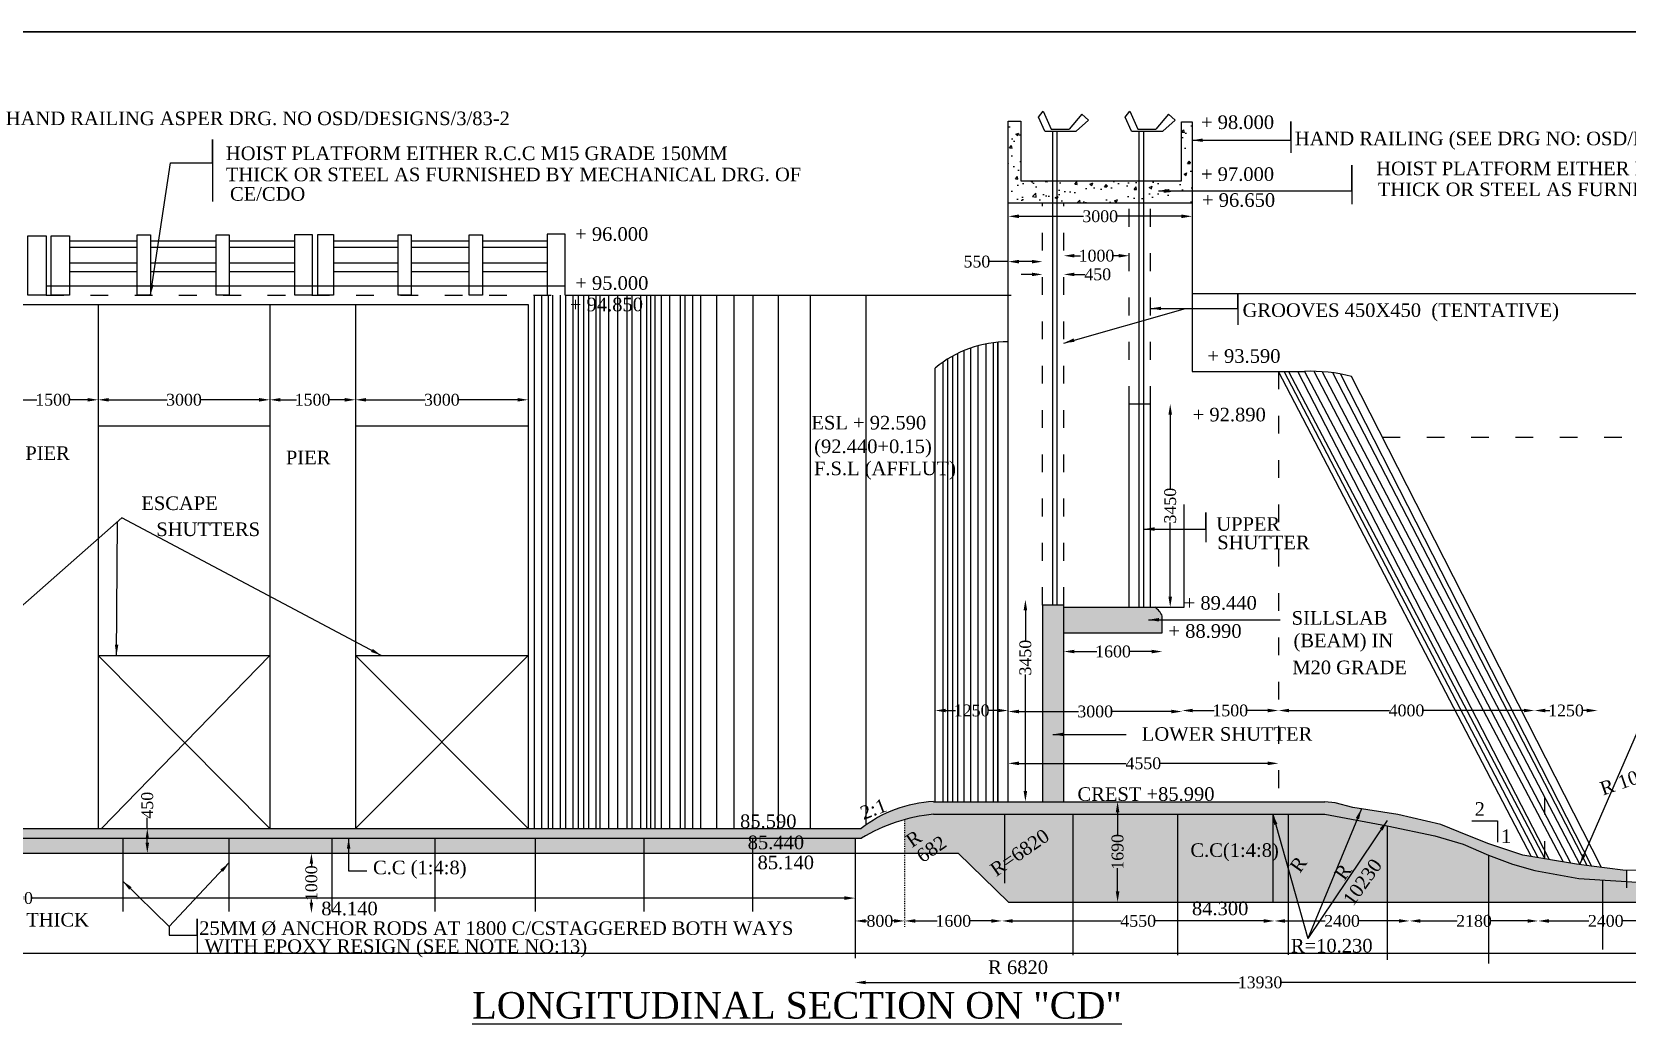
# Model space of a CAD drawing. Header units: millimetres. Extents: x -109570 to 149785, y -246061 to 55138.
# Drawn here: x 15138 to 42136, y 38214 to 55138 of the extents above; entities that cross this region are included whole.
import ezdxf

# ---------------------------------------------------------------- set-up
doc = ezdxf.new("R2010")
doc.units = ezdxf.units.MM
doc.header["$MEASUREMENT"] = 0
doc.header["$PDMODE"] = 33
doc.header["$PDSIZE"] = 500
doc.linetypes.add('ACAD_ISO03W100', pattern=[30, 12, -18])
for name, color, linetype in [('DIM', 5, 'Continuous'), ('DOT LINE', 3, 'ACAD_ISO03W100'), ('DWG. LINE', 1, 'Continuous'), ('HATCH', 2, 'Continuous'), ('TEXT', 7, 'Continuous'), ('TITLE', 7, 'Continuous')]:
    doc.layers.add(name, color=color, linetype=linetype)
doc.styles.get("Standard").update_dxf_attribs({"font": 'TIMES.TTF', "height": 200})
doc.dimstyles.get("Standard").update_dxf_attribs({"dimtxt": 200, "dimasz": 180, "dimexe": 0.18, "dimexo": 0.0625, "dimgap": 0.09, "dimtad": 0, "dimdec": 0, "dimzin": 0, "dimdsep": 46, "dimtxsty": 'Standard', "dimcen": 0.09, "dimse1": 1, "dimse2": 1, "dimclrd": 5, "dimclre": 5, "dimclrt": 4, "dimadec": 0, "dimazin": 0, "dimtfac": 1, "dimtdec": 0, "dimtofl": 0, "dimtmove": 0, "dimatfit": 3, "dimfxl": 1, "dimtolj": 1, "dimtzin": 0, "dimarcsym": 0})
pattern_1 = [(50, (0, 0), (502.0821, -43.9265), [52.5, -577.5]), (355, (0, 0), (-97.126, 526.5345), [42, -462]), (100.4514, (41.84, -3.66), (404.9566, 482.6077), [44.618, -490.7995]), (46.1842, (0, 140), (747.0687, -115.8633), [78.75, -866.25]), (96.6356, (62.26, 130.34), (654.264, 681.8825), [66.927, -736.199]), (351.1842, (0, 140), (654.263, 681.883), [63, -693]), (21, (70, 105), (417.835, -281.8332), [52.5, -577.5]), (326, (70, 105), (170.3207, 507.605), [42, -462]), (71.4514, (104.8, 81.5), (588.1558, 225.7713), [44.618, -490.7995]), (37.5, (0, 0), (8.5119, 233.0257), [0, -456.4, 0, -469, 0, -463.75]), (7.5, (0, 0), (184.1487, 276.0882), [0, -267.4, 0, -445.9, 0, -176.75]), (327.5, (-156.1, 0), (373.6757, -15.7884), [0, -175, 0, -546, 0, -724.5]), (317.5, (-226.1, 0), (408.2303, 70.0735), [0, -227.5, 0, -362.6, 0, -514.5])]

# ---------------------------------------------------------------- blocks, each defined once
blk = doc.blocks.new('*D8')
at = {"layer": 'Defpoints', "color": 0}
for p in [(16260, 48913), (14734, 48814), (16260, 48837)]:
    blk.add_point(p, dxfattribs=at)
at = {"layer": 'DIM', "color": 5, "lineweight": -2}
for p, q in [((14914, 48913), (15224, 48913)), ((16080, 48913), (15770, 48913))]:
    blk.add_line(p, q, dxfattribs=at)
at = {"layer": 'DIM', "color": 5}
for points in [[(14914, 48943), (14914, 48883), (14734, 48913)], [(16080, 48943), (16080, 48883), (16260, 48913)]]:
    blk.add_solid(points, dxfattribs=at)
at = {"layer": 'DIM', "color": 4, "insert": (15497, 48913), "char_height": 200, "attachment_point": 5}
blk.add_mtext('\\A1;1500', dxfattribs=at)
blk = doc.blocks.new('*D9')
at = {"layer": 'Defpoints', "color": 0}
for p in [(19163, 48913), (16260, 48837), (19163, 48846)]:
    blk.add_point(p, dxfattribs=at)
at = {"layer": 'DIM', "color": 5, "lineweight": -2}
for p, q in [((16440, 48913), (17427, 48913)), ((18983, 48913), (17996, 48913))]:
    blk.add_line(p, q, dxfattribs=at)
at = {"layer": 'DIM', "color": 5}
for points in [[(16440, 48943), (16440, 48883), (16260, 48913)], [(18983, 48943), (18983, 48883), (19163, 48913)]]:
    blk.add_solid(points, dxfattribs=at)
at = {"layer": 'DIM', "color": 4, "insert": (17712, 48913), "char_height": 200, "attachment_point": 5}
blk.add_mtext('\\A1;3000', dxfattribs=at)
blk = doc.blocks.new('*D10')
at = {"layer": 'Defpoints', "color": 0}
for p in [(20614, 48913), (20614, 48872), (19163, 48846)]:
    blk.add_point(p, dxfattribs=at)
at = {"layer": 'DIM', "color": 5, "lineweight": -2}
for p, q in [((19343, 48913), (19616, 48913)), ((20434, 48913), (20161, 48913))]:
    blk.add_line(p, q, dxfattribs=at)
at = {"layer": 'DIM', "color": 5}
for points in [[(19343, 48943), (19343, 48883), (19163, 48913)], [(20434, 48943), (20434, 48883), (20614, 48913)]]:
    blk.add_solid(points, dxfattribs=at)
at = {"layer": 'DIM', "color": 4, "insert": (19888, 48913), "char_height": 200, "attachment_point": 5}
blk.add_mtext('\\A1;1500', dxfattribs=at)
blk = doc.blocks.new('*D11')
at = {"layer": 'Defpoints', "color": 0}
for p in [(20614, 48872), (23538, 48913), (23538, 48880)]:
    blk.add_point(p, dxfattribs=at)
at = {"layer": 'DIM', "color": 5, "lineweight": -2}
for p, q in [((20794, 48913), (21792, 48913)), ((23358, 48913), (22360, 48913))]:
    blk.add_line(p, q, dxfattribs=at)
at = {"layer": 'DIM', "color": 5}
for points in [[(20794, 48943), (20794, 48883), (20614, 48913)], [(23358, 48943), (23358, 48883), (23538, 48913)]]:
    blk.add_solid(points, dxfattribs=at)
at = {"layer": 'DIM', "color": 4, "insert": (22076, 48913), "char_height": 200, "attachment_point": 5}
blk.add_mtext('\\A1;3000', dxfattribs=at)
blk = doc.blocks.new('*D12')
at = {"layer": 'Defpoints', "color": 0}
for p in [(6962, 40465), (29071, 40481), (29071, 40481)]:
    blk.add_point(p, dxfattribs=at)
at = {"layer": 'DIM', "color": 5, "lineweight": -2}
for p, q in [((7142, 40481), (14417, 40481)), ((28891, 40481), (15138, 40481))]:
    blk.add_line(p, q, dxfattribs=at)
at = {"layer": 'DIM', "color": 5}
for points in [[(7142, 40511), (7142, 40451), (6962, 40481)], [(28891, 40511), (28891, 40451), (29071, 40481)]]:
    blk.add_solid(points, dxfattribs=at)
at = {"layer": 'DIM', "color": 4, "insert": (14778, 40481), "char_height": 200, "attachment_point": 5}
blk.add_mtext('\\A1;23000', dxfattribs=at)
blk = doc.blocks.new('*D13')
at = {"layer": 'Defpoints', "color": 0}
for p in [(17091, 41659), (17130, 41659), (17123, 41241)]:
    blk.add_point(p, dxfattribs=at)
at = {"layer": 'DIM', "color": 5, "lineweight": -2}
for p, q in [((17091, 41659), (17091, 41839)), ((17091, 41421), (17091, 41479))]:
    blk.add_line(p, q, dxfattribs=at)
at = {"layer": 'DIM', "color": 5}
for points in [[(17061, 41479), (17121, 41479), (17091, 41659)], [(17061, 41421), (17121, 41421), (17091, 41241)]]:
    blk.add_solid(points, dxfattribs=at)
at = {"layer": 'DIM', "color": 4, "insert": (17091, 42053), "char_height": 200, "attachment_point": 5, "rotation": 90}
blk.add_mtext('\\A1;450', dxfattribs=at)
blk = doc.blocks.new('*D14')
at = {"layer": 'Defpoints', "color": 0}
for p in [(6414, 39444), (62953, 39551), (62953, 39444)]:
    blk.add_point(p, dxfattribs=at)
at = {"layer": 'DIM', "color": 5, "lineweight": -2}
for p, q in [((6594, 39551), (44377, 39551)), ((62773, 39551), (45091, 39551))]:
    blk.add_line(p, q, dxfattribs=at)
at = {"layer": 'DIM', "color": 5}
for points in [[(6594, 39581), (6594, 39521), (6414, 39551)], [(62773, 39581), (62773, 39521), (62953, 39551)]]:
    blk.add_solid(points, dxfattribs=at)
at = {"layer": 'DIM', "color": 4, "insert": (44734, 39551), "char_height": 200, "attachment_point": 5}
blk.add_mtext('\\A1;57530', dxfattribs=at)
blk = doc.blocks.new('*D15')
at = {"layer": 'Defpoints', "color": 0}
for p in [(19856, 41241), (19856, 40224), (19869, 40224)]:
    blk.add_point(p, dxfattribs=at)
at = {"layer": 'DIM', "color": 5, "lineweight": -2}
for p, q in [((19869, 41061), (19869, 41006)), ((19869, 40404), (19869, 40460))]:
    blk.add_line(p, q, dxfattribs=at)
at = {"layer": 'DIM', "color": 5}
for points in [[(19839, 41061), (19899, 41061), (19869, 41241)], [(19839, 40404), (19899, 40404), (19869, 40224)]]:
    blk.add_solid(points, dxfattribs=at)
at = {"layer": 'DIM', "color": 4, "insert": (19869, 40733), "char_height": 200, "attachment_point": 5, "rotation": 90}
blk.add_mtext('\\A1;1000', dxfattribs=at)
blk = doc.blocks.new('*D16')
at = {"layer": 'Defpoints', "color": 0}
for p in [(30426, 43758), (31663, 43674), (31663, 43655)]:
    blk.add_point(p, dxfattribs=at)
at = {"layer": 'DIM', "color": 5, "lineweight": -2}
for p, q in [((30606, 43655), (30772, 43655)), ((31483, 43655), (31317, 43655))]:
    blk.add_line(p, q, dxfattribs=at)
at = {"layer": 'DIM', "color": 5}
for points in [[(30606, 43685), (30606, 43625), (30426, 43655)], [(31483, 43685), (31483, 43625), (31663, 43655)]]:
    blk.add_solid(points, dxfattribs=at)
at = {"layer": 'DIM', "color": 4, "insert": (31044, 43655), "char_height": 200, "attachment_point": 5}
blk.add_mtext('\\A1;1250', dxfattribs=at)
blk = doc.blocks.new('*D17')
at = {"layer": 'Defpoints', "color": 0}
for p in [(29071, 40073), (29909, 40094), (29909, 40057)]:
    blk.add_point(p, dxfattribs=at)
at = {"layer": 'DIM', "color": 5, "lineweight": -2}
for p, q in [((29251, 40094), (29282, 40094)), ((29729, 40094), (29697, 40094))]:
    blk.add_line(p, q, dxfattribs=at)
at = {"layer": 'DIM', "color": 5}
for points in [[(29251, 40124), (29251, 40064), (29071, 40094)], [(29729, 40124), (29729, 40064), (29909, 40094)]]:
    blk.add_solid(points, dxfattribs=at)
at = {"layer": 'DIM', "color": 4, "insert": (29490, 40094), "char_height": 200, "attachment_point": 5}
blk.add_mtext('\\A1;800', dxfattribs=at)
blk = doc.blocks.new('*D18')
at = {"layer": 'Defpoints', "color": 0}
for p in [(29909, 40057), (31556, 40094), (31556, 39993)]:
    blk.add_point(p, dxfattribs=at)
at = {"layer": 'DIM', "color": 5, "lineweight": -2}
for p, q in [((30089, 40094), (30460, 40094)), ((31376, 40094), (31005, 40094))]:
    blk.add_line(p, q, dxfattribs=at)
at = {"layer": 'DIM', "color": 5}
for points in [[(30089, 40124), (30089, 40064), (29909, 40094)], [(31376, 40124), (31376, 40064), (31556, 40094)]]:
    blk.add_solid(points, dxfattribs=at)
at = {"layer": 'DIM', "color": 4, "insert": (30733, 40094), "char_height": 200, "attachment_point": 5}
blk.add_mtext('\\A1;1600', dxfattribs=at)
blk = doc.blocks.new('*D19')
at = {"layer": 'Defpoints', "color": 0}
for p in [(31556, 39993), (36168, 40094), (36168, 40013)]:
    blk.add_point(p, dxfattribs=at)
at = {"layer": 'DIM', "color": 5, "lineweight": -2}
for p, q in [((31736, 40094), (33574, 40094)), ((35988, 40094), (34150, 40094))]:
    blk.add_line(p, q, dxfattribs=at)
at = {"layer": 'DIM', "color": 5}
for points in [[(31736, 40124), (31736, 40064), (31556, 40094)], [(35988, 40124), (35988, 40064), (36168, 40094)]]:
    blk.add_solid(points, dxfattribs=at)
at = {"layer": 'DIM', "color": 4, "insert": (33862, 40094), "char_height": 200, "attachment_point": 5}
blk.add_mtext('\\A1;4550', dxfattribs=at)
blk = doc.blocks.new('*D20')
at = {"layer": 'Defpoints', "color": 0}
for p in [(36168, 40013), (38457, 40094), (38457, 39971)]:
    blk.add_point(p, dxfattribs=at)
at = {"layer": 'DIM', "color": 5, "lineweight": -2}
for p, q in [((36348, 40094), (37025, 40094)), ((38277, 40094), (37599, 40094))]:
    blk.add_line(p, q, dxfattribs=at)
at = {"layer": 'DIM', "color": 5}
for points in [[(36348, 40124), (36348, 40064), (36168, 40094)], [(38277, 40124), (38277, 40064), (38457, 40094)]]:
    blk.add_solid(points, dxfattribs=at)
at = {"layer": 'DIM', "color": 4, "insert": (37312, 40094), "char_height": 200, "attachment_point": 5}
blk.add_mtext('\\A1;2400', dxfattribs=at)
blk = doc.blocks.new('*D21')
at = {"layer": 'Defpoints', "color": 0}
for p in [(38457, 39971), (40632, 40094), (40632, 39914)]:
    blk.add_point(p, dxfattribs=at)
at = {"layer": 'DIM', "color": 5, "lineweight": -2}
for p, q in [((38637, 40094), (39258, 40094)), ((40452, 40094), (39832, 40094))]:
    blk.add_line(p, q, dxfattribs=at)
at = {"layer": 'DIM', "color": 5}
for points in [[(38637, 40124), (38637, 40064), (38457, 40094)], [(40452, 40124), (40452, 40064), (40632, 40094)]]:
    blk.add_solid(points, dxfattribs=at)
at = {"layer": 'DIM', "color": 4, "insert": (39545, 40094), "char_height": 200, "attachment_point": 5}
blk.add_mtext('\\A1;2180', dxfattribs=at)
blk = doc.blocks.new('*D22')
at = {"layer": 'Defpoints', "color": 0}
for p in [(42918, 40094), (40632, 39914), (42918, 39856)]:
    blk.add_point(p, dxfattribs=at)
at = {"layer": 'DIM', "color": 5, "lineweight": -2}
for p, q in [((40812, 40094), (41488, 40094)), ((42738, 40094), (42062, 40094))]:
    blk.add_line(p, q, dxfattribs=at)
at = {"layer": 'DIM', "color": 5}
for points in [[(40812, 40124), (40812, 40064), (40632, 40094)], [(42738, 40124), (42738, 40064), (42918, 40094)]]:
    blk.add_solid(points, dxfattribs=at)
at = {"layer": 'DIM', "color": 4, "insert": (41775, 40094), "char_height": 200, "attachment_point": 5}
blk.add_mtext('\\A1;2400', dxfattribs=at)
blk = doc.blocks.new('*D24')
at = {"layer": 'Defpoints', "color": 0}
for p in [(33513, 42113), (33513, 42113), (33508, 40414)]:
    blk.add_point(p, dxfattribs=at)
at = {"layer": 'DIM', "color": 5, "lineweight": -2}
for p, q in [((33513, 41933), (33513, 41536)), ((33513, 40594), (33513, 40990))]:
    blk.add_line(p, q, dxfattribs=at)
at = {"layer": 'DIM', "color": 5}
for points in [[(33483, 41933), (33543, 41933), (33513, 42113)], [(33483, 40594), (33543, 40594), (33513, 40414)]]:
    blk.add_solid(points, dxfattribs=at)
at = {"layer": 'DIM', "color": 4, "insert": (33513, 41263), "char_height": 200, "attachment_point": 5, "rotation": 90}
blk.add_mtext('\\A1;1690', dxfattribs=at)
blk = doc.blocks.new('*D25')
at = {"layer": 'Defpoints', "color": 0}
for p in [(29071, 39077), (42777, 39077), (42777, 39053)]:
    blk.add_point(p, dxfattribs=at)
at = {"layer": 'DIM', "color": 5, "lineweight": -2}
for p, q in [((29251, 39053), (35577, 39053)), ((42597, 39053), (36271, 39053))]:
    blk.add_line(p, q, dxfattribs=at)
at = {"layer": 'DIM', "color": 5}
for points in [[(29251, 39083), (29251, 39023), (29071, 39053)], [(42597, 39083), (42597, 39023), (42777, 39053)]]:
    blk.add_solid(points, dxfattribs=at)
at = {"layer": 'DIM', "color": 4, "insert": (35924, 39053), "char_height": 200, "attachment_point": 5}
blk.add_mtext('\\A1;13930', dxfattribs=at)
blk = doc.blocks.new('*D26')
at = {"layer": 'Defpoints', "color": 0}
for p in [(31663, 42731), (36235, 42761), (36235, 42649)]:
    blk.add_point(p, dxfattribs=at)
at = {"layer": 'DIM', "color": 5, "lineweight": -2}
for p, q in [((31843, 42761), (33661, 42761)), ((36055, 42761), (34237, 42761))]:
    blk.add_line(p, q, dxfattribs=at)
at = {"layer": 'DIM', "color": 5}
for points in [[(31843, 42791), (31843, 42731), (31663, 42761)], [(36055, 42791), (36055, 42731), (36235, 42761)]]:
    blk.add_solid(points, dxfattribs=at)
at = {"layer": 'DIM', "color": 4, "insert": (33949, 42761), "char_height": 200, "attachment_point": 5}
blk.add_mtext('\\A1;4550', dxfattribs=at)
blk = doc.blocks.new('*D27')
at = {"layer": 'Defpoints', "color": 0}
for p in [(31663, 43638), (34605, 43638), (34605, 43638)]:
    blk.add_point(p, dxfattribs=at)
at = {"layer": 'DIM', "color": 5, "lineweight": -2}
for p, q in [((31843, 43638), (32850, 43638)), ((34425, 43638), (33418, 43638))]:
    blk.add_line(p, q, dxfattribs=at)
at = {"layer": 'DIM', "color": 5}
for points in [[(31843, 43668), (31843, 43608), (31663, 43638)], [(34425, 43668), (34425, 43608), (34605, 43638)]]:
    blk.add_solid(points, dxfattribs=at)
at = {"layer": 'DIM', "color": 4, "insert": (33134, 43638), "char_height": 200, "attachment_point": 5}
blk.add_mtext('\\A1;3000', dxfattribs=at)
blk = doc.blocks.new('*D28')
at = {"layer": 'Defpoints', "color": 0}
for p in [(40571, 43633), (41633, 43655), (41633, 43608)]:
    blk.add_point(p, dxfattribs=at)
at = {"layer": 'DIM', "color": 5, "lineweight": -2}
for p, q in [((40751, 43655), (40829, 43655)), ((41453, 43655), (41375, 43655))]:
    blk.add_line(p, q, dxfattribs=at)
at = {"layer": 'DIM', "color": 5}
for points in [[(40751, 43685), (40751, 43625), (40571, 43655)], [(41453, 43685), (41453, 43625), (41633, 43655)]]:
    blk.add_solid(points, dxfattribs=at)
at = {"layer": 'DIM', "color": 4, "insert": (41102, 43655), "char_height": 200, "attachment_point": 5}
blk.add_mtext('\\A1;1250', dxfattribs=at)
blk = doc.blocks.new('*D29')
at = {"layer": 'Defpoints', "color": 0}
for p in [(34605, 43638), (36235, 43704), (36235, 43655)]:
    blk.add_point(p, dxfattribs=at)
at = {"layer": 'DIM', "color": 5, "lineweight": -2}
for p, q in [((34785, 43655), (35147, 43655)), ((36055, 43655), (35693, 43655))]:
    blk.add_line(p, q, dxfattribs=at)
at = {"layer": 'DIM', "color": 5}
for points in [[(34785, 43685), (34785, 43625), (34605, 43655)], [(36055, 43685), (36055, 43625), (36235, 43655)]]:
    blk.add_solid(points, dxfattribs=at)
at = {"layer": 'DIM', "color": 4, "insert": (35420, 43655), "char_height": 200, "attachment_point": 5}
blk.add_mtext('\\A1;1500', dxfattribs=at)
blk = doc.blocks.new('*D30')
at = {"layer": 'Defpoints', "color": 0}
for p in [(36235, 43704), (40571, 43655), (40571, 43638)]:
    blk.add_point(p, dxfattribs=at)
at = {"layer": 'DIM', "color": 5, "lineweight": -2}
for p, q in [((36415, 43655), (38115, 43655)), ((40391, 43655), (38691, 43655))]:
    blk.add_line(p, q, dxfattribs=at)
at = {"layer": 'DIM', "color": 5}
for points in [[(36415, 43685), (36415, 43625), (36235, 43655)], [(40391, 43685), (40391, 43625), (40571, 43655)]]:
    blk.add_solid(points, dxfattribs=at)
at = {"layer": 'DIM', "color": 4, "insert": (38403, 43655), "char_height": 200, "attachment_point": 5}
blk.add_mtext('\\A1;4000', dxfattribs=at)
blk = doc.blocks.new('*D31')
at = {"layer": 'Defpoints', "color": 0}
for p in [(31901, 45531), (31953, 45531), (31901, 42113)]:
    blk.add_point(p, dxfattribs=at)
at = {"layer": 'DIM', "color": 5, "lineweight": -2}
for p, q in [((31953, 45351), (31953, 44834)), ((31953, 42293), (31953, 44265))]:
    blk.add_line(p, q, dxfattribs=at)
at = {"layer": 'DIM', "color": 5}
for points in [[(31923, 45351), (31983, 45351), (31953, 45531)], [(31923, 42293), (31983, 42293), (31953, 42113)]]:
    blk.add_solid(points, dxfattribs=at)
at = {"layer": 'DIM', "color": 4, "insert": (31953, 44550), "char_height": 200, "attachment_point": 5, "rotation": 90}
blk.add_mtext('\\A1;3450', dxfattribs=at)
blk = doc.blocks.new('*D32')
at = {"layer": 'Defpoints', "color": 0}
for p in [(32603, 44636), (34269, 44653), (34269, 44636)]:
    blk.add_point(p, dxfattribs=at)
at = {"layer": 'DIM', "color": 5, "lineweight": -2}
for p, q in [((32783, 44653), (33163, 44653)), ((34089, 44653), (33709, 44653))]:
    blk.add_line(p, q, dxfattribs=at)
at = {"layer": 'DIM', "color": 5}
for points in [[(32783, 44683), (32783, 44623), (32603, 44653)], [(34089, 44683), (34089, 44623), (34269, 44653)]]:
    blk.add_solid(points, dxfattribs=at)
at = {"layer": 'DIM', "color": 4, "insert": (33436, 44653), "char_height": 200, "attachment_point": 5}
blk.add_mtext('\\A1;1600', dxfattribs=at)
blk = doc.blocks.new('*D33')
at = {"layer": 'Defpoints', "color": 0}
for p in [(34392, 48842), (34404, 48842), (34392, 45403)]:
    blk.add_point(p, dxfattribs=at)
at = {"layer": 'DIM', "color": 5, "lineweight": -2}
for p, q in [((34404, 48662), (34404, 47407)), ((34404, 45583), (34404, 46838))]:
    blk.add_line(p, q, dxfattribs=at)
at = {"layer": 'DIM', "color": 5}
for points in [[(34374, 48662), (34434, 48662), (34404, 48842)], [(34374, 45583), (34434, 45583), (34404, 45403)]]:
    blk.add_solid(points, dxfattribs=at)
at = {"layer": 'DIM', "color": 4, "insert": (34404, 47122), "char_height": 200, "attachment_point": 5, "rotation": 90}
blk.add_mtext('\\A1;3450', dxfattribs=at)
blk = doc.blocks.new('*D34')
at = {"layer": 'Defpoints', "color": 0}
for p in [(31663, 51202), (32243, 51251), (32243, 51218)]:
    blk.add_point(p, dxfattribs=at)
at = {"layer": 'DIM', "color": 5, "lineweight": -2}
for p, q in [((31663, 51251), (31341, 51251)), ((32063, 51251), (31843, 51251))]:
    blk.add_line(p, q, dxfattribs=at)
at = {"layer": 'DIM', "color": 5}
for points in [[(31843, 51281), (31843, 51221), (31663, 51251)], [(32063, 51281), (32063, 51221), (32243, 51251)]]:
    blk.add_solid(points, dxfattribs=at)
at = {"layer": 'DIM', "color": 4, "insert": (31132, 51251), "char_height": 200, "attachment_point": 5}
blk.add_mtext('\\A1;550', dxfattribs=at)
blk = doc.blocks.new('*D35')
at = {"layer": 'Defpoints', "color": 0}
for p in [(32243, 51080), (32603, 51074), (32603, 51035)]:
    blk.add_point(p, dxfattribs=at)
at = {"layer": 'DIM', "color": 5, "lineweight": -2}
for p, q in [((32063, 51035), (31883, 51035)), ((32783, 51035), (32963, 51035))]:
    blk.add_line(p, q, dxfattribs=at)
at = {"layer": 'DIM', "color": 5}
for points in [[(32063, 51065), (32063, 51005), (32243, 51035)], [(32783, 51065), (32783, 51005), (32603, 51035)]]:
    blk.add_solid(points, dxfattribs=at)
at = {"layer": 'DIM', "color": 4, "insert": (33177, 51035), "char_height": 200, "attachment_point": 5}
blk.add_mtext('\\A1;450', dxfattribs=at)
blk = doc.blocks.new('*D36')
at = {"layer": 'Defpoints', "color": 0}
for p in [(33709, 51351), (32603, 51240), (33709, 51224)]:
    blk.add_point(p, dxfattribs=at)
at = {"layer": 'DIM', "color": 5, "lineweight": -2}
for p, q in [((32783, 51351), (32883, 51351)), ((33529, 51351), (33429, 51351))]:
    blk.add_line(p, q, dxfattribs=at)
at = {"layer": 'DIM', "color": 5}
for points in [[(32783, 51381), (32783, 51321), (32603, 51351)], [(33529, 51381), (33529, 51321), (33709, 51351)]]:
    blk.add_solid(points, dxfattribs=at)
at = {"layer": 'DIM', "color": 4, "insert": (33156, 51351), "char_height": 200, "attachment_point": 5}
blk.add_mtext('\\A1;1000', dxfattribs=at)
blk = doc.blocks.new('*D37')
at = {"layer": 'Defpoints', "color": 0}
for p in [(31663, 52023), (34774, 52018), (34774, 52001)]:
    blk.add_point(p, dxfattribs=at)
at = {"layer": 'DIM', "color": 5, "lineweight": -2}
for p, q in [((31843, 52018), (32935, 52018)), ((34594, 52018), (33503, 52018))]:
    blk.add_line(p, q, dxfattribs=at)
at = {"layer": 'DIM', "color": 5}
for points in [[(31843, 52048), (31843, 51988), (31663, 52018)], [(34594, 52048), (34594, 51988), (34774, 52018)]]:
    blk.add_solid(points, dxfattribs=at)
at = {"layer": 'DIM', "color": 4, "insert": (33219, 52018), "char_height": 200, "attachment_point": 5}
blk.add_mtext('\\A1;3000', dxfattribs=at)

msp = doc.modelspace()

# ---------------------------------------------------------------- hatches: boundary and pattern name
at = {"layer": 'DWG. LINE'}
h = msp.add_hatch(dxfattribs=at)
h.set_pattern_fill('AR-CONC', color=256, scale=500, style=0)
h.paths.add_polyline_path([(32414.4, 52617.3), (31874.3, 52617.3), (31874.3, 53625.7), (31663.2, 53625.7), (31663.2, 52244), (32414.4, 52244)])
h.paths.add_polyline_path([(33880.9, 52617.3), (32491.3, 52617.3), (32491.3, 52244), (33880.9, 52244)])
h.paths.add_polyline_path([(34774.4, 53614.9), (34595.2, 53614.9), (34595.2, 52617.3), (33957.8, 52617.3), (33957.8, 52244), (34774.4, 52244)])
h.paths.add_polyline_path([(33957.8, 52617.3), (33880.9, 52617.3), (33880.9, 52244), (33957.8, 52244)])
at = {"layer": 'HATCH'}
h = msp.add_hatch(dxfattribs=at)
h.set_pattern_fill('AR-CONC', color=256, scale=70, style=0)
h.set_pattern_definition(pattern_1)
h.paths.add_polyline_path([(32414.4, 52617.3), (31874.3, 52617.3), (31874.3, 53625.7), (31663.2, 53625.7), (31663.2, 52244), (32414.4, 52244)])
h.paths.add_polyline_path([(33880.9, 52617.3), (32491.3, 52617.3), (32491.3, 52244), (33880.9, 52244)])
h.paths.add_polyline_path([(32491.3, 52617.3), (32414.4, 52617.3), (32414.4, 52244), (32491.3, 52244)])
h.paths.add_polyline_path([(33957.8, 52617.3), (33880.9, 52617.3), (33880.9, 52244), (33957.8, 52244)])
h.paths.add_polyline_path([(34774.4, 53614.9), (34595.2, 53614.9), (34595.2, 52617.3), (33957.8, 52617.3), (33957.8, 52244), (34774.4, 52244)])
h = msp.add_hatch(dxfattribs=at)
h.set_pattern_fill('AR-CONC', color=256, scale=70, style=0)
h.set_pattern_definition(pattern_1)
h.paths.add_polyline_path([(34268.9, 44967.6), (34268.9, 45249.5, 0.1690918), (34143.9, 45402.9), (32602.7, 45402.9), (32602.7, 44967.6)])
h.paths.add_polyline_path([(32602.7, 45440.2), (32242.9, 45440.2), (32242.9, 42112.7), (32602.7, 42112.7)])
h.paths.add_polyline_path([(30398.1, 42112.7, 0.1557067), (29174.5, 41659.5), (6413.9, 41659.5), (6413.9, 41496.4), (29177.3, 41496.4, -0.1086205), (30398.1, 41900.5), (37019.1, 41900.5), (38076.6, 41704.1), (38884.2, 41536.1), (39360.1, 41392), (39788, 41209.5), (40196.6, 41055.9), (40576.4, 40945.4), (41321.6, 40811), (42127.9, 40761.2), (42127.9, 40954), (42064.8, 40954.6), (41531.1, 41021.8), (41281.1, 41055.4), (40370.5, 41205.6), (39793.6, 41397.7), (39442.7, 41541.7), (38986, 41729), (38255.2, 41897), (37493, 42013.6), (37195, 42090.5), (37019.1, 42112.7)])
h.paths.add_polyline_path([(27193.7, 41245.1), (28244.7, 41245.1), (28244.7, 41596.3), (27193.7, 41596.3)], flags=25)
at = {"layer": 'HATCH', "ltscale": 25}
h = msp.add_hatch(dxfattribs=at)
h.set_pattern_fill('AR-CONC', color=256, scale=70, style=0)
h.set_pattern_definition(pattern_1)
h.paths.add_polyline_path([(30398.1, 41900.5, 0.0416544), (29908.6, 41808.1), (29908.6, 41241.4), (30815.4, 41241.4), (31666.6, 40413.5), (32756.3, 40413.5), (32756.3, 41900.5)])
h.paths.add_polyline_path([(34529.2, 41900.5), (32756.3, 41900.5), (32756.3, 40413.5), (34529.2, 40413.5)])
h.paths.add_polyline_path([(36140.9, 41900.5), (34529.2, 41900.5), (34529.2, 40413.5), (36140.9, 40413.5)])
h.paths.add_polyline_path([(36398.2, 41900.5), (36140.9, 41900.5), (36140.9, 40413.5), (36398.2, 40413.5)])
h.paths.add_polyline_path([(38076.6, 41704.1), (37019.1, 41900.5), (36398.2, 41900.5), (36398.2, 40413.5), (38076.6, 40413.5)])
h.paths.add_polyline_path([(39788, 41209.5), (39360.1, 41392), (38884.2, 41536.1), (38076.6, 41704.1), (38076.6, 40413.5), (39788, 40413.5)])
h.paths.add_polyline_path([(41719, 40786.5), (41321.6, 40811), (40576.4, 40945.4), (40196.6, 41055.9), (39788, 41209.5), (39788, 40413.5), (41719, 40413.5)])
h.paths.add_polyline_path([(42127.9, 40761.2), (41719, 40786.5), (41719, 40413.5), (42127.9, 40413.5)])
h.paths.add_polyline_path([(42127.9, 40761.2), (42127.9, 40413.5), (43452, 40413.5), (43452, 40794), (42978.2, 40794), (42833.9, 40748.1), (42574.3, 40733.7)])
h.paths.add_polyline_path([(43975.7, 40794), (43452, 40794), (43452, 40413.5), (43975.7, 40413.5)])
h.paths.add_polyline_path([(44162.6, 40794), (43975.7, 40794), (43975.7, 40413.5), (44162.6, 40413.5)])
h.paths.add_polyline_path([(45257, 40794), (44162.6, 40794), (44162.6, 40413.5), (45257, 40413.5)])
h.paths.add_polyline_path([(45845.5, 40794), (45257, 40794), (45257, 40413.5), (45845.5, 40413.5)])
h.paths.add_polyline_path([(46032.4, 40794), (45845.5, 40794), (45845.5, 40413.5), (46032.4, 40413.5)])
h.paths.add_polyline_path([(46418.4, 40794), (46032.4, 40794), (46032.4, 40413.5), (46582.4, 40413.5, -0.0801829)])
h.paths.add_polyline_path([(47134.6, 40794), (46418.4, 40794, 0.0801829), (46582.4, 40413.5), (47134.6, 40413.5)])
h.paths.add_polyline_path([(47702.9, 40794), (47134.6, 40794), (47134.6, 40413.5), (47702.9, 40413.5)])
h.paths.add_polyline_path([(47889.9, 40794), (47702.9, 40794), (47702.9, 40413.5), (47889.9, 40413.5)])
h.paths.add_polyline_path([(48842.9, 40794), (47889.9, 40794), (47889.9, 40413.5), (48775.4, 40413.5, 0.0263892), (48842.9, 40532.9)])
h.paths.add_polyline_path([(49453.5, 40794), (48939.4, 40794, -0.0536802), (48842.9, 40532.9), (48842.9, 40413.5), (49453.5, 40413.5)])
h.paths.add_polyline_path([(49640.5, 40794), (49453.5, 40794), (49453.5, 40413.5), (49640.5, 40413.5)])
h.paths.add_polyline_path([(50615.1, 40794), (49640.5, 40794), (49640.5, 40413.5), (50615.1, 40413.5)])
h.paths.add_polyline_path([(51310.4, 40987.9), (49640.5, 40987.9), (49640.5, 40794), (51310.4, 40794)])
h.paths.add_polyline_path([(49640.5, 40987.9), (49453.5, 40987.9), (49453.5, 40794), (49640.5, 40794)])
h.paths.add_polyline_path([(49453.5, 40987.9), (48973, 40987.9, -0.0378952), (48939.4, 40794), (49453.5, 40794)])
h.paths.add_polyline_path([(47702.9, 40987.9), (46384.8, 40987.9, 0.0378952), (46418.4, 40794), (47702.9, 40794)])
h.paths.add_polyline_path([(46384.8, 40987.9), (46032.4, 40987.9), (46032.4, 40794), (46418.4, 40794, -0.0378952)])
h.paths.add_polyline_path([(46032.4, 40987.9), (45845.5, 40987.9), (45845.5, 40794), (46032.4, 40794)])
h.paths.add_polyline_path([(45845.5, 40987.9), (44162.6, 40987.9), (44162.6, 40794), (45845.5, 40794)])
h.paths.add_polyline_path([(44162.6, 40987.9), (43975.7, 40987.9), (43975.7, 40794), (44162.6, 40794)])
h.paths.add_polyline_path([(43975.7, 40987.9), (43072.9, 40987.9), (42574.3, 40949.7), (42290.8, 40952.4), (42290.8, 40751.2), (42574.3, 40733.7), (42833.9, 40748.1), (42978.2, 40794), (43975.7, 40794)])
h.paths.add_polyline_path([(48182.1, 40425.1), (48182.1, 40944.8), (48485.5, 40944.8), (48485.5, 40425.1)], flags=9)
at = {"layer": 'HATCH'}
h = msp.add_hatch(dxfattribs=at)
h.set_pattern_fill('AR-CONC', color=256, scale=70, style=0)
h.set_pattern_definition(pattern_1)
h.paths.add_polyline_path([(7205.2, 41241.4), (8104.2, 41241.4), (8104.2, 41496.4), (6413.9, 41496.4), (6413.9, 40674.7), (6962, 40674.7)])
h.paths.add_polyline_path([(9786.8, 41496.4), (8104.2, 41496.4), (8104.2, 41241.4), (9786.8, 41241.4)])
h.paths.add_polyline_path([(11438.7, 41496.4), (9786.8, 41496.4), (9786.8, 41241.4), (11438.7, 41241.4)])
h.paths.add_polyline_path([(13182.7, 41496.4), (11438.7, 41496.4), (11438.7, 41241.4), (13182.7, 41241.4)])
h.paths.add_polyline_path([(14932, 41496.4), (13182.7, 41496.4), (13182.7, 41241.4), (14932, 41241.4)])
h.paths.add_polyline_path([(16676.1, 41496.4), (14932, 41496.4), (14932, 41241.4), (16676.1, 41241.4)])
h.paths.add_polyline_path([(18474, 41496.4), (16676.1, 41496.4), (16676.1, 41241.4), (18474, 41241.4)])
h.paths.add_polyline_path([(20215.8, 41496.4), (18474, 41496.4), (18474, 41241.4), (20215.8, 41241.4)])
h.paths.add_polyline_path([(21959.9, 41496.4), (20215.8, 41496.4), (20215.8, 41241.4), (21959.9, 41241.4)])
h.paths.add_polyline_path([(23657.9, 41496.4), (21959.9, 41496.4), (21959.9, 41241.4), (23657.9, 41241.4)])
h.paths.add_polyline_path([(25494.2, 41496.4), (23657.9, 41496.4), (23657.9, 41241.4), (25494.2, 41241.4)])
h.paths.add_polyline_path([(27334, 41496.4), (25494.2, 41496.4), (25494.2, 41241.4), (27334, 41241.4)])
h.paths.add_polyline_path([(29070.9, 41496.4), (27334, 41496.4), (27334, 41241.4), (29070.9, 41241.4)])
h.paths.add_polyline_path([(27193.7, 41245.1), (28244.7, 41245.1), (28244.7, 41596.3), (27193.7, 41596.3)], flags=9)

# ---------------------------------------------------------------- linework, layer by layer
at = {"layer": 'DIM'}
for points in [[(36442.9, 53305.5), (36442.9, 53624.8), (36442.9, 53092.6)], [(18192.5, 52924.3), (18192.5, 53316.3), (18192.5, 52271.1)], [(37479.6, 52450.1), (37479.6, 52883.7), (37479.6, 52225.1)], [(35550.3, 50459), (35550.3, 50714.4)], [(35550.3, 50714.4), (35550.3, 50179.2)], [(35004.1, 46725.7), (35004.1, 47005.5), (35004.1, 46501.9)], [(17460.6, 40001.9), (17460.6, 39855.7), (17935.3, 39855.7), (17935.3, 40127.3), (17935.3, 39559.1)]]:
    msp.add_lwpolyline(points, dxfattribs=at)
at = {"layer": 'DOT LINE', "ltscale": 25}
for points in [[(32242.9, 45440.2), (32242.9, 52244)], [(32602.7, 45440.2), (32602.7, 52244)], [(33709.4, 48842.1), (33709.4, 52244)], [(34069.2, 48842.1), (34069.2, 52244)], [(11627.6, 50681), (24160.8, 50681)], [(36234.6, 49393.2), (36234.6, 42112.7)], [(37998.3, 48279.5), (67299.3, 48279.5)], [(40742.9, 41144.2), (40742.9, 42576)], [(42127.9, 40954), (42127.9, 40228.4)]]:
    msp.add_lwpolyline(points, dxfattribs=at)
at = {"layer": 'DOT LINE'}
msp.add_lwpolyline([(29908.6, 41808.1), (29908.6, 39989.4)], dxfattribs=at)
at = {"layer": 'DWG. LINE'}
for p, q in [((11140.9, 50528.5), (23537.6, 50528.5)), ((16260.4, 50528.5), (16260.4, 41659.5)), ((19162.8, 50528.5), (19162.8, 41659.5)), ((20614, 50528.5), (20614, 41659.5)), ((23537.6, 50528.5), (23537.6, 41659.5)), ((23638.7, 50681), (23638.7, 41659.5)), ((23761.2, 50681), (23761.2, 41659.5)), ((23873, 50681), (23873, 41659.5)), ((23947.6, 50681), (23947.6, 41659.5)), ((24080.7, 50681), (24080.7, 41659.5)), ((24171.2, 50681), (24171.2, 41659.5)), ((24293.6, 50681), (24293.6, 41659.5)), ((24384.2, 50681), (24384.2, 41659.5)), ((24474.7, 50681), (24474.7, 41659.5)), ((24559.9, 50681), (24559.9, 41659.5)), ((24682.3, 50681), (24682.3, 41659.5)), ((24751.5, 50681), (24751.5, 41659.5)), ((24895.3, 50681), (24895.3, 41659.5)), ((25050.1, 50681), (25050.1, 41659.5)), ((25209.9, 50681), (25209.9, 41659.5)), ((25289.7, 50681), (25289.7, 41659.5)), ((25438.8, 50681), (25438.8, 41659.5)), ((25540, 50681), (25540, 41659.5)), ((25609.2, 50681), (25609.2, 41659.5)), ((25678.4, 50681), (25678.4, 41659.5)), ((25790.2, 50681), (25790.2, 41659.5)), ((25928.6, 50681), (25928.6, 41659.5)), ((26109.7, 50681), (26109.7, 41659.5)), ((26189.5, 50681), (26189.5, 41659.5)), ((26317.3, 50681), (26317.3, 41659.5)), ((26455.8, 50681), (26455.8, 41659.5)), ((26723.3, 50681), (26723.3, 41659.5)), ((27016.2, 50681), (27016.2, 41659.5)), ((27341, 50681), (27341, 41659.5)), ((27766.9, 50681), (27766.9, 41659.5)), ((28310, 50681), (28310, 41659.5)), ((29252.4, 50681), (29252.4, 41717.6)), ((39508.1, 41786.6), (39945.6, 41786.6)), ((39945.6, 41786.6), (39945.6, 41428.3))]:
    msp.add_line(p, q, dxfattribs=at)
for points in [[(32283.2, 53460.4), (32176.6, 53693.9), (32252.9, 53797.8), (32391.7, 53493)], [(32812.4, 53460.4), (33022.8, 53645.4), (32909.5, 53744.7), (32692.2, 53493)], [(33749.8, 53460.4), (33643.2, 53693.9), (33719.5, 53797.8), (33858.2, 53493)], [(34278.9, 53460.4), (34489.3, 53645.4), (34376.1, 53744.7), (34158.7, 53493)], [(31663.2, 42112.7), (31663.2, 53625.7)], [(31663.2, 53625.7), (31874.3, 53625.7), (31874.3, 52617.3), (34595.2, 52617.3), (34595.2, 53614.9), (34774.4, 53614.9), (34774.4, 49393.2), (36674.6, 49393.2)], [(32283.2, 53460.4), (32812.4, 53460.4)], [(32391.7, 53493), (32692.2, 53493)], [(32414.4, 45440.2), (32414.4, 53460.4)], [(32491.3, 45440.2), (32491.3, 53460.4)], [(33749.8, 53460.4), (34278.9, 53460.4)], [(33858.2, 53493), (34158.7, 53493)], [(33880.9, 45402.9), (33880.9, 53460.4)], [(33957.8, 45402.9), (33957.8, 53460.4)], [(31663.2, 52244), (34774.4, 52244)], [(15773.2, 51603.9), (16921.7, 51603.9)], [(17143, 51603.9), (18257.2, 51603.9)], [(18478.4, 51603.9), (19588.7, 51603.9)], [(20244.3, 51603.9), (21334.8, 51603.9)], [(21556, 51603.9), (22541.4, 51603.9)], [(22762.7, 51603.9), (23856.5, 51603.9)], [(24160.8, 50681), (24160.8, 51714.2), (23856.5, 51714.2), (23856.5, 50681)], [(15773.2, 51496.5), (16921.7, 51496.5)], [(17143, 51496.5), (18257.2, 51496.5)], [(18478.4, 51496.5), (19588.7, 51496.5)], [(20244.3, 51496.5), (21334.8, 51496.5)], [(21556, 51496.5), (22541.4, 51496.5)], [(22762.7, 51496.5), (23856.5, 51496.5)], [(15773.2, 51231.7), (16921.7, 51231.7)], [(15773.2, 51081.4), (16921.7, 51081.4)], [(17143, 51231.7), (18257.2, 51231.7)], [(17143, 51081.4), (18257.2, 51081.4)], [(18478.4, 51231.7), (19588.7, 51231.7)], [(18478.4, 51081.4), (19588.7, 51081.4)], [(20244.3, 51231.7), (21334.8, 51231.7)], [(20244.3, 51081.4), (21334.8, 51081.4)], [(21556, 51231.7), (22541.4, 51231.7)], [(21556, 51081.4), (22541.4, 51081.4)], [(22762.7, 51231.7), (23856.5, 51231.7)], [(22762.7, 51081.4), (23856.5, 51081.4)], [(15381.8, 50841.9), (24160.8, 50841.9)], [(24160.8, 50681), (31711.4, 50681)], [(34774.4, 50714.4), (67299.3, 50714.4)], [(30807.3, 42112.7), (30807.3, 49697.6)], [(30914.5, 42112.7), (30914.5, 49746.2)], [(31028.4, 42112.7), (31028.4, 49789.6)], [(31155.6, 42112.7), (31155.6, 49828.6)], [(31289.6, 42112.7), (31289.6, 49859.5)], [(31410.1, 42112.7), (31410.1, 49878.9)], [(31483.8, 42112.7), (31483.8, 49886.8)], [(31490.5, 42112.7), (31490.5, 49887.4)], [(30425.6, 42112.7), (30425.6, 49449.6)], [(30559.5, 42112.7), (30559.5, 49551.7)], [(30639.9, 42112.7), (30639.9, 49604.6)], [(30727, 42112.7), (30727, 49655.6)], [(40517.6, 41181.3), (36234.6, 49393.2)], [(40630.5, 41162.7), (36331.2, 49393.2)], [(36408.4, 49393.2), (40742.9, 41144.2)], [(40825.8, 41130.5), (36565, 49393.2)], [(36674.6, 49393.2), (41053.4, 41093)], [(41182.8, 41071.6), (36842.4, 49394.2)], [(36977.7, 49387.9), (41334.7, 41048.2)], [(41457.7, 41031.7), (37155, 49370)], [(37287.3, 49349.3), (41531.1, 41021.8)], [(41702.4, 41000.2), (37474.3, 49309.3)], [(33709.4, 45402.9), (33709.4, 48842.1)], [(33709.4, 48842.1), (34069.2, 48842.1)], [(34069.2, 45402.9), (34069.2, 48842.1)], [(16260.4, 48473.5), (19162.8, 48473.5)], [(20614, 48473.5), (23537.6, 48473.5)], [(34143.9, 45402.9), (34640.8, 45402.9), (34640.8, 47141)], [(32602.7, 42112.7), (32602.7, 45440.2), (32242.9, 45440.2), (32242.9, 42112.7)], [(32602.7, 45402.9), (34143.9, 45402.9)], [(32602.7, 44967.6), (34268.9, 44967.6), (34268.9, 45249.5)], [(16260.4, 44588), (19162.8, 44588)], [(19162.8, 41659.5), (16260.4, 44588)], [(16314.4, 41659.5), (19162.8, 44588)], [(20614, 44588), (23537.6, 44588)], [(20614, 41659.5), (23537.6, 44588)], [(23537.6, 41659.5), (20614, 44588)], [(30398.1, 42112.7), (37019.1, 42112.7)], [(30398.1, 41900.5), (37019.1, 41900.5)], [(31597.8, 41900.5), (31597.8, 40732.3)], [(32756.3, 41900.5), (32756.3, 39513)], [(34529.2, 41900.5), (34529.2, 39513)], [(36140.9, 41900.5), (36140.9, 40413.5)], [(36398.2, 41900.5), (36398.2, 39523.1)], [(43072.9, 40987.9), (42574.3, 40949.7), (42064.8, 40954.6), (41531.1, 41021.8), (41281.1, 41055.4), (40370.5, 41205.6), (39793.6, 41397.7), (39442.7, 41541.7), (38986, 41729), (38255.2, 41897), (37493, 42013.6), (37195, 42090.5), (37019.1, 42112.7)], [(37019.1, 41900.5), (38076.6, 41704.1), (38884.2, 41536.1), (39360.1, 41392), (39788, 41209.5), (40196.6, 41055.9), (40576.4, 40945.4), (41321.6, 40811), (42574.3, 40733.7), (42833.9, 40748.1), (42978.2, 40794)], [(3454.3, 41659.5), (29174.5, 41659.5)], [(38076.6, 41704.1), (38076.6, 39438.3)], [(6413.9, 41496.4), (29177.3, 41496.4)], [(16676.1, 41496.4), (16676.1, 40256.6)], [(18474, 41496.4), (18474, 40256.6)], [(20215.8, 41496.4), (20215.8, 40256.6)], [(21959.9, 41496.4), (21959.9, 40256.6)], [(23657.9, 41496.4), (23657.9, 40256.6)], [(25494.2, 41496.4), (25494.2, 40256.6)], [(27334, 41496.4), (27334, 40256.6)], [(29070.9, 41496.4), (29070.9, 39465.7)], [(7205.2, 41241.4), (30815.4, 41241.4)], [(30815.4, 41241.4), (31666.6, 40413.5), (62197.6, 40413.5), (62197.6, 39761), (62953.3, 39761)], [(39788, 41209.5), (39788, 39374)], [(41719, 40786.5), (41719, 39609)]]:
    msp.add_lwpolyline(points, dxfattribs=at)
for points in [[(15071.1, 51688.7), (15381.8, 51688.7), (15381.8, 50681), (15071.1, 50681)], [(15462.5, 51688.7), (15773.2, 51688.7), (15773.2, 50681), (15462.5, 50681)], [(16921.7, 51702.2), (17143, 51702.2), (17143, 50681), (16921.7, 50681)], [(18257.2, 51702.2), (18478.4, 51702.2), (18478.4, 50681), (18257.2, 50681)], [(19588.7, 51710.8), (19880.8, 51710.8), (19880.8, 50681), (19588.7, 50681)], [(19980.2, 51710.8), (20244.3, 51710.8), (20244.3, 50681), (19980.2, 50681)], [(21334.8, 51702.2), (21556, 51702.2), (21556, 50681), (21334.8, 50681)], [(22541.4, 51702.2), (22762.7, 51702.2), (22762.7, 50681), (22541.4, 50681)]]:
    msp.add_lwpolyline(points, close=True, dxfattribs=at)
for centre, radius, start, end in [((31653.7, 47976.3), 1918, 89.7157, 129.81382), ((36775.6, 46504.7), 2890.3, 76.0106, 92.00265), ((33986, 45146.6), 301, 19.98184, 58.37169), ((30496.3, 39969.2), 2145.8, 92.62411, 128.0252), ((30706.6, 38921.9), 2994.5, 95.91437, 120.71114)]:
    msp.add_arc(centre, radius, start, end, dxfattribs=at)
at = {"layer": 'TITLE', "lineweight": 30}
msp.add_lwpolyline([(329, 55138.5), (98558.3, 55138.5), (98558.3, 1802.9), (329, 1802.9)], close=True, dxfattribs=at)

# ---------------------------------------------------------------- texts
at = {"layer": 'TEXT'}
for s, p in [('HAND RAILING ASPER DRG. NO OSD/DESIGNS/3/83-2', (14696.6, 53561.1)), ('+ 98.000', (34923.9, 53495.4)), ('HAND RAILING (SEE DRG NO: OSD/DEGIGNS-3/83-2)', (36513.5, 53220.4)), ('HOIST PLATFORM EITHER R.C.C M15 GRADE 150MM', (18421.7, 52969.6)), ('HOIST PLATFORM EITHER R.C.C M15 GRADE 350MM', (37890.7, 52713.9)), ('THICK OR STEEL AS FURNISHED BY MECHANICAL DRG. OF', (18421.7, 52612)), ('+ 97.000', (34923.9, 52617.3)), ('CE/CDO', (18490.6, 52282)), ('+ 96.650', (34941.4, 52179.1)), ('THICK OR STEEL AS FURNISHED BY MECHANICAL WING (SEE NOTE NO:17)', (37917.3, 52359.1)), ('+ 96.000', (24332.4, 51602.5)), ('+ 95.000', (24333.9, 50773.7)), ('+ 94.850', (24242.9, 50411.2)), ('GROOVES 450X450  (TENTATIVE)', (35628.5, 50314.9)), ('+ 93.590', (35031.8, 49539.1)), ('ESL + 92.590', (28331, 48411.3)), ('+ 92.890', (34783.7, 48547.8)), ('PIER', (15026.9, 47895.6)), ('(92.440+0.15)', (28378.1, 48010.7)), ('PIER', (19437.2, 47822.4)), ('F.S.L (AFFLUT)', (28374.2, 47637.6)), ('ESCAPE', (16989.8, 47047.7)), ('SHUTTERS', (17244.3, 46607.4)), ('UPPER', (35184, 46696.8)), ('SHUTTER', (35200, 46385)), ('+ 89.440', (34631.4, 45361.6)), ('+ 88.990', (34373.9, 44885.7)), ('SILLSLAB', (36459.5, 45107.1)), ('(BEAM) IN', (36490.9, 44725.1)), ('M20 GRADE', (36470, 44269.9)), ('LOWER SHUTTER', (33923.5, 43143.3)), ('CREST +85.990', (32834.6, 42126.5)), ('85.590', (27123.3, 41666.2)), ('2', (39556.1, 41873.4)), ('1', (40001.5, 41412.8)), ('85.440', (27252.3, 41308.3)), ('C.C(1:4:8)', (34745.5, 41178.4)), ('C.C (1:4:8)', (20911.7, 40884.2)), ('85.140', (27419.5, 40969.5)), ('WEARING COAT 150MM THICK', (11057.8, 40000.1)), ('84.140', (20035.6, 40189.9)), ('84.300', (34771.1, 40191.7)), ('25MM %%C ANCHOR RODS AT 1800 C/CSTAGGERED BOTH WAYS', (17969.1, 39857.9)), ('WITH EPOXY RESIGN (SEE NOTE NO:13)', (18060.5, 39552.3)), ('R=10.230', (36446.1, 39560.3)), ('R 6820', (31322.5, 39196.2))]:
    msp.add_text(s, height=230, dxfattribs=at).set_placement(p)
for s, rotation, p in [('R 10230', 19.09974, (41727.5, 42214.3)), ('2:1', 20.90226, (29213.4, 41801.4)), ('R', 34.844, (30033.7, 41326.6)), ('R=6820', 34.844, (31460.3, 40837)), ('682', 34.844, (30213.7, 41068.3)), ('R', 54.43066, (36597.8, 40891.1)), ('10230', 54.43066, (37497.9, 40332.3)), ('R', 54.43066, (37351.9, 40763.5))]:
    msp.add_text(s, height=230, rotation=rotation, dxfattribs=at).set_placement(p)
at = {"layer": 'TITLE'}
msp.add_text('%%ULONGITUDINAL SECTION ON "CD"', height=450, dxfattribs=at).set_placement((22591.1, 38441.8))

# ---------------------------------------------------------------- dimensions: what is measured, and where the dimension line sits
at = {"layer": 'DIM'}
for base, p1, p2, text, picture, middle in [((34774.4, 52017.8), (31663.2, 52023.3), (34774.4, 52001.2), '3000', '*D37', (33218.8, 52017.8)), ((33709.4, 51351.3), (32602.7, 51240.4), (33709.4, 51223.8), '1000', '*D36', (33156, 51351.3)), ((32602.7, 51035.2), (32242.9, 51079.6), (32602.7, 51074.1), '450', '*D35', (33176.7, 51035.2)), ((34268.9, 44652.8), (32602.7, 44635.9), (34268.9, 44635.9), '1600', '*D32', (33435.8, 44652.8)), ((31663.2, 43654.5), (30425.6, 43757.8), (31663.2, 43674.4), '1250', '*D16', (31044.4, 43654.5)), ((34604.9, 43637.6), (31663.2, 43637.9), (34604.9, 43637.9), '3000', '*D27', (33134.1, 43637.6)), ((36234.6, 43655), (34604.9, 43637.6), (36234.6, 43704.3), '1500', '*D29', (35419.7, 43655)), ((36234.6, 42761.2), (31663.2, 42730.7), (36234.6, 42649.5), '4550', '*D26', (33948.9, 42761.2)), ((29908.6, 40094), (29070.9, 40073.1), (29908.6, 40057.4), '800', '*D17', (29489.8, 40094)), ((42777.2, 39052.9), (29070.9, 39077.4), (42777.2, 39077.4), '13930', '*D25', (35924.1, 39052.9))]:
    dim = msp.add_linear_dim(base=base, p1=p1, p2=p2, text=text, dimstyle='Standard', dxfattribs=at)
    dim.commit()
    dim.dimension.update_dxf_attribs({"geometry": picture, "text_midpoint": middle})
for base, p1, p2, text, picture, middle in [((32242.9, 51251.5), (31663.2, 51201.6), (32242.9, 51218.2), '550', '*D34', (31131.7, 51251.5)), ((29070.9, 40481.1), (6962, 40465.4), (29070.9, 40481.1), '23000', '*D12', (14777.6, 40481.1)), ((62953.3, 39550.9), (6413.9, 39444.4), (62953.3, 39444.4), '57530', '*D14', (44734.3, 39550.9))]:
    dim = msp.add_linear_dim(base=base, p1=p1, p2=p2, text=text, dimstyle='Standard', dxfattribs=at)
    dim.commit()
    dim.dimension.update_dxf_attribs({"geometry": picture, "text_midpoint": middle, "dimtype": 160})
for base, p1, p2, text, picture, middle in [((16260.4, 48912.7), (14733.9, 48813.8), (16260.4, 48837), '1500', '*D8', (15497.2, 48912.7)), ((19162.8, 48912.7), (16260.4, 48837), (19162.8, 48845.7), '3000', '*D9', (17711.6, 48912.7)), ((20614, 48912.7), (19162.8, 48845.7), (20614, 48871.6), '1500', '*D10', (19888.4, 48912.7)), ((23537.6, 48912.7), (20614, 48871.6), (23537.6, 48880.2), '3000', '*D11', (22075.8, 48912.7)), ((40571.5, 43655), (36234.6, 43704.3), (40571.5, 43637.6), '4000', '*D30', (38403, 43655)), ((41633.1, 43655), (40571.5, 43633.3), (41633.1, 43607.7), '1250', '*D28', (41102.3, 43655)), ((31556.5, 40094), (29908.6, 40057.4), (31556.5, 39992.7), '1600', '*D18', (30732.6, 40094)), ((36167.7, 40094), (31556.5, 39992.7), (36167.7, 40013.2), '4550', '*D19', (33862.1, 40094)), ((38456.9, 40094), (36167.7, 40013.2), (38456.9, 39971.4), '2400', '*D20', (37312.3, 40094)), ((40632.3, 40094), (38456.9, 39971.4), (40632.3, 39913.8), '2180', '*D21', (39544.6, 40094)), ((42917.6, 40094), (40632.3, 39913.8), (42917.6, 39856.3), '2400', '*D22', (41774.9, 40094))]:
    dim = msp.add_linear_dim(base=base, p1=p1, p2=p2, text=text, dimstyle='Standard', override={"dimtmove": 1}, dxfattribs=at)
    dim.commit()
    dim.dimension.update_dxf_attribs({"geometry": picture, "text_midpoint": middle})
for base, p1, p2, text, picture, middle in [((34404, 48842.1), (34392.3, 45402.9), (34392.3, 48842.1), '3450', '*D33', (34404, 47122.5)), ((17091, 41659.5), (17123.2, 41241.4), (17129.6, 41659.5), '450', '*D13', (17091, 42053.5)), ((33513, 42112.7), (33507.9, 40413.5), (33513, 42112.7), '1690', '*D24', (33513, 41263.1)), ((19868.9, 40224.1), (19855.9, 41241.4), (19855.9, 40224.1), '1000', '*D15', (19868.9, 40732.8))]:
    dim = msp.add_linear_dim(base=base, p1=p1, p2=p2, angle=90, text=text, dimstyle='Standard', dxfattribs=at)
    dim.commit()
    dim.dimension.update_dxf_attribs({"geometry": picture, "text_midpoint": middle})
dim = msp.add_linear_dim(base=(31953.2, 45531.3), p1=(31901.2, 42112.7), p2=(31901.2, 45531.3), angle=90, text='3450', dimstyle='Standard', dxfattribs=at)
dim.commit()
dim.dimension.update_dxf_attribs({"geometry": '*D31', "text_midpoint": (31953.2, 44549.5), "dimtype": 160})

# ---------------------------------------------------------------- leaders
for points in [[(34774.4, 53305.5), (36442.9, 53305.5)], [(17143, 50681), (17483.4, 52924.3), (18192.5, 52924.3)], [(34208.2, 52450.1), (37479.6, 52450.1)], [(34069.2, 50459), (35550.3, 50459)], [(32602.7, 49873.3), (34664.3, 50459)], [(14019.9, 44588), (16659.8, 46916)], [(16570.5, 44588), (16585.3, 46850.3)], [(21051.3, 44588), (16659.8, 46916)], [(33957.8, 46725.7), (35004.1, 46725.7)], [(34033.9, 45190.7), (36267.3, 45190.7)], [(41334.7, 41048.2), (42952.9, 44778.5)], [(32418.3, 43251), (33659.4, 43251)], [(36140.9, 41900.5), (36733.9, 39799.4)], [(37640.6, 41991.1), (36733.9, 39799.4)], [(38076.6, 41791.7), (36733.9, 39799.4)], [(20499, 41496.4), (20499, 40940.6), (20807.6, 40940.6)], [(18474, 41074.9), (17460.6, 40001.9)], [(16676.1, 40770.2), (17460.6, 40001.9)]]:
    msp.add_leader(points, dimstyle='Standard', override={"dimgap": 0.09, "dimtad": 0}, dxfattribs=at)

doc.saveas('drawing.dxf')
